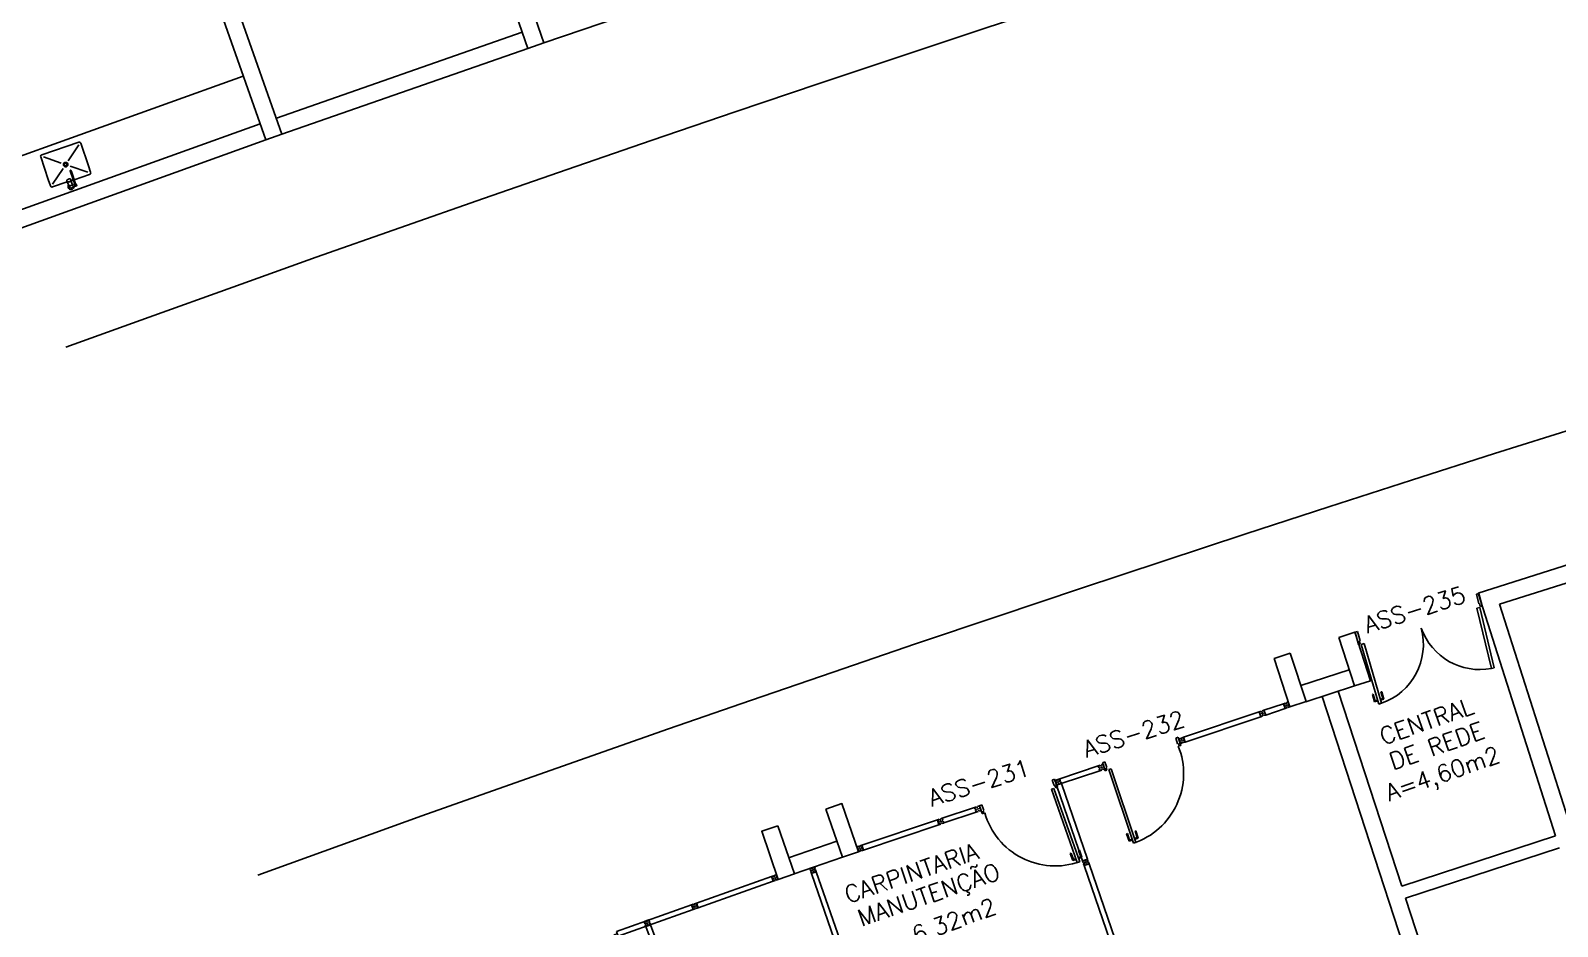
# Model space of a CAD drawing. Extents: x -152 to 150, y 325 to 437.
# Drawn here: x -130.62 to -112.62, y 353.03 to 363.58 of the extents above; entities that cross this region are included whole.
import ezdxf
from ezdxf.enums import TextEntityAlignment as Align

# ---------------------------------------------------------------- set-up
doc = ezdxf.new("R2010")
doc.units = 0
doc.header["$LTSCALE"] = 0.01
doc.header["$MEASUREMENT"] = 0
doc.layers.get('0').update_dxf_attribs({"linetype": 'CONTINUOUS'})
for name, color, linetype in [('ALV', 2, 'CONTINUOUS'), ('AREA', 2, 'CONTINUOUS'), ('DIV', 2, 'CONTINUOUS'), ('ESQ', 1, 'CONTINUOUS'), ('ESTR', 3, 'CONTINUOUS'), ('PEÇAS', 1, 'CONTINUOUS'), ('PISO', 1, 'CONTINUOUS'), ('TEXTO', 2, 'CONTINUOUS'), ('TEXTO-ENDEREÇO', 2, 'CONTINUOUS')]:
    doc.layers.add(name, color=color, linetype=linetype)
doc.styles.add('UNB-100', font='simplex.shx', dxfattribs={"height": 3})
doc.styles.add('UNB-100-1', font='simplex.shx', dxfattribs={"height": 0.2})

# ---------------------------------------------------------------- blocks, each defined once
blk = doc.blocks.new('DIVMT-SSC')
for p, q in [((0, 0.005), (0, -0.005)), ((0, -0.005), (0, 0.005)), ((-0.03, -0.03), (-0.03, -0.97)), ((0.006, -0.03), (-0.006, -0.03)), ((-0.005, 0), (0.005, 0)), ((0.005, 0), (-0.005, 0)), ((0.006, -0.02), (0.006, -0.03)), ((0.03, -0.03), (0.03, -0.97)), ((0.03, -0.97), (-0.03, -0.97)), ((-0.006, -0.98), (-0.006, -0.97)), ((-0.006, -0.98), (0.006, -0.98)), ((0.006, -1.001), (-0.006, -1.001)), ((0.005, -0.97), (-0.005, -0.97)), ((0, -0.994), (0, -1.007)), ((0, -1.02), (0, -1.021)), ((0.006, -0.98), (0.006, -0.97))]:
    blk.add_line(p, q)
blk.add_lwpolyline([(0.006, -0.02), (-0.006, -0.02), (0.006, -0.02), (0.006, -0.03), (0.03, -0.03), (0.03, -0.008), (0.02, -0.008), (0.02, 0.008), (0.03, 0.008), (0.03, 0.03), (0.006, 0.03), (0.006, 0.02), (-0.006, 0.02), (-0.006, 0.03), (-0.03, 0.03), (-0.03, 0.008), (-0.02, 0.008), (-0.02, -0.008), (-0.03, -0.008), (-0.03, -0.03), (-0.006, -0.03), (-0.006, -0.02), (-0.006, -0.03)])
blk = doc.blocks.new('A$C73356FFD')
at = {"layer": 'DIV'}
for p, q in [((0.025, 0.03), (0.035, 0.03)), ((0.035, 0.03), (0.025, 0.03)), ((0.03, 0.025), (0.03, 0.035)), ((0.03, 0.035), (0.03, 0.025))]:
    blk.add_line(p, q, dxfattribs=at)
blk.add_lwpolyline([(0.009, 0.036), (0, 0.036), (0, 0.06), (0.022, 0.06), (0.022, 0.05), (0.038, 0.05), (0.038, 0.06), (0.06, 0.06), (0.06, 0.036), (0.05, 0.036), (0.05, 0.024), (0.06, 0.024), (0.06, 0), (0.038, 0), (0.038, 0.01), (0.022, 0.01), (0.022, 0), (0, 0), (0, 0.024), (0.009, 0.024)], close=True, dxfattribs=at)
blk = doc.blocks.new('A$C282A6B1B')
at = {"linetype": 'Continuous'}
blk.add_blockref('A$C73356FFD', (0, 0), dxfattribs=at)
blk = doc.blocks.new('INOXA1-P')
for p, q in [((0.12, 0.23), (0.12, 0.047)), ((0.22, 0.25), (0.14, 0.25)), ((0.15, 0.22), (0.287, 0.043)), ((0.5, 0.25), (0.22, 0.25)), ((0.353, 0.043), (0.49, 0.22)), ((0.52, 0.23), (0.52, -0.23)), ((0.043, 0.008), (0.043, -0.022)), ((0.062, 0.04), (0.071, 0.04)), ((0.131, 0.048), (0.076, 0.043)), ((0.131, -0.002), (0.076, 0.003)), ((0.22, -0.027), (0.054, -0.027)), ((0.22, -0.037), (0.054, -0.037)), ((0.063, -0.003), (0.063, -0.021)), ((0.12, -0.001), (0.12, -0.027)), ((0.12, -0.037), (0.12, -0.23)), ((0.15, -0.22), (0.287, -0.043)), ((0.231, -0.027), (0.22, -0.027)), ((0.231, -0.037), (0.22, -0.037)), ((0.353, -0.043), (0.49, -0.22)), ((0.22, -0.25), (0.14, -0.25)), ((0.5, -0.25), (0.22, -0.25))]:
    blk.add_line(p, q)
blk.add_lwpolyline([(0.076, 0.003), (0.072, 0.004), (0.069, 0.009), (0.067, 0.015), (0.066, 0.023), (0.067, 0.031), (0.069, 0.037), (0.072, 0.042), (0.076, 0.043)])
blk.add_lwpolyline([(0.131, 0.048), (0.137, 0.046), (0.143, 0.041), (0.147, 0.033), (0.148, 0.023), (0.147, 0.013), (0.143, 0.006), (0.137, 0), (0.131, -0.002), (0.125, 0), (0.119, 0.006), (0.115, 0.013), (0.114, 0.023), (0.115, 0.033), (0.119, 0.041), (0.125, 0.046)], close=True)
for radius in [0.0266, 0.0163]:
    blk.add_circle((0.32, 0), radius)
for centre, radius, start, end in [((0.14, 0.23), 0.02, 90, 180), ((0.5, 0.23), 0.02, 360, 90), ((0.054, 0.023), 0.0349, 36.1705, 252.2568), ((0.054, 0.023), 0.0189, 62.7367, 235.7375), ((0.073, -0.003), 0.01, 102.8285, 180), ((0.054, 0.023), 0.0349, 285.5373, 323.9987), ((0.054, -0.032), 0.0145, 20.161, 339.839), ((0.054, -0.032), 0.005, 90.0037, 269.9963), ((0.231, -0.032), 0.00738, 222.6559, 137.3441), ((0.231, -0.032), 0.005, 269.9935, 90.0065), ((0.14, -0.23), 0.02, 180, 270), ((0.5, -0.23), 0.02, 270, 360)]:
    blk.add_arc(centre, radius, start, end)
blk = doc.blocks.new('PDV2D-SSC')
for p, q in [((-0.148, 0.925), (-0.108, 0.925)), ((-0.148, 0.925), (-0.148, 0.835)), ((-0.138, 0.915), (-0.108, 0.915)), ((-0.138, 0.915), (-0.138, 0.835)), ((-0.106, 0.965), (-0.076, 0.965)), ((-0.106, 0.05), (-0.106, 0.965)), ((-0.076, 0.05), (-0.076, 0.965)), ((-0.034, 0.925), (-0.074, 0.925)), ((-0.044, 0.915), (-0.074, 0.915)), ((-0.044, 0.915), (-0.044, 0.835)), ((-0.034, 0.925), (-0.034, 0.835)), ((-0.138, 0.835), (-0.148, 0.835)), ((-0.044, 0.835), (-0.034, 0.835)), ((-0.95, 0.05), (-0.97, 0.05)), ((-0.97, 0.05), (-0.97, 0.035)), ((-0.97, 0.035), (-0.97, -0.035)), ((-0.95, 0.02), (-0.95, 0.05)), ((-0.95, 0.02), (-0.94, 0.02)), ((-0.94, -0.05), (-0.94, 0.02)), ((-0.076, 0.05), (-0.106, 0.05)), ((-0.051, 0.02), (-0.061, 0.02)), ((-0.061, -0.05), (-0.061, 0.02)), ((-0.051, 0.05), (-0.031, 0.05)), ((-0.051, 0.02), (-0.051, 0.05)), ((-0.031, 0.05), (-0.031, -0.05)), ((-0.97, -0.035), (-0.97, -0.05)), ((-0.97, -0.05), (-0.94, -0.05)), ((-0.031, -0.05), (-0.061, -0.05))]:
    blk.add_line(p, q)
at = {"color": 1}
blk.add_arc((-0.076, 0.1), 0.865, 90, 183.3214, dxfattribs=at)
blk = doc.blocks.new('MTT')
for p, q in [((-0.008, 0.03), (-0.03, 0.03)), ((-0.03, 0.03), (-0.03, 0.006)), ((-0.0185, 0.006), (-0.03, 0.006)), ((-0.0185, -0.006), (-0.0185, 0.006)), ((-0.008, 0.03), (-0.008, 0.02)), ((-0.008, 0.02), (0.008, 0.02)), ((-0.0051, 0), (0.0051, 0)), ((0, -0.0051), (0, 0.0051)), ((0.008, 0.03), (0.03, 0.03)), ((0.008, 0.03), (0.008, 0.02)), ((0.0205, -0.006), (0.0205, 0.006)), ((0.0205, 0.006), (0.03, 0.006)), ((0.03, 0.006), (0.03, 0.03)), ((-0.03, -0.03), (-0.03, -0.006)), ((-0.0185, -0.006), (-0.03, -0.006)), ((-0.008, -0.03), (-0.03, -0.03)), ((-0.008, -0.02), (0.008, -0.02)), ((-0.008, -0.03), (-0.008, -0.02)), ((0.008, -0.03), (0.008, -0.02)), ((0.008, -0.03), (0.03, -0.03)), ((0.0205, -0.006), (0.03, -0.006)), ((0.03, -0.006), (0.03, -0.03))]:
    blk.add_line(p, q)

msp = doc.modelspace()

# ---------------------------------------------------------------- linework, layer by layer
at = {"layer": 'ALV'}
for p, q in [((-122.451, 364.156), (-124.569, 363.432)), ((-124.823, 363.556), (-127.719, 362.543)), ((-124.758, 363.366), (-127.654, 362.354)), ((-128.112, 363.04), (-131, 362.003)), ((-127.91, 362.476), (-130.797, 361.439)), ((-127.843, 362.287), (-130.73, 361.25)), ((-113.559, 356.95), (-111.798, 357.508)), ((-113.308, 356.82), (-111.737, 357.317)), ((-112.646, 354.093), (-113.559, 356.95)), ((-111.542, 351.295), (-113.308, 356.82)), ((-115.078, 356.048), (-115.649, 355.862)), ((-115.016, 355.858), (-115.587, 355.672)), ((-109.885, 338.82), (-115.397, 355.734)), ((-114.459, 353.502), (-115.207, 355.796)), ((-121.115, 354.029), (-121.683, 353.834)), ((-112.646, 354.093), (-114.459, 353.502)), ((-112.599, 353.95), (-114.413, 353.359)), ((-121.05, 353.84), (-121.617, 353.645)), ((-109.695, 338.882), (-114.413, 353.359))]:
    msp.add_line(p, q, dxfattribs=at)
at = {"layer": 'DIV'}
for p, q in [((-116.118, 355.559), (-116.138, 355.552)), ((-116.131, 355.53), (-116.138, 355.552)), ((-116.118, 355.559), (-116.114, 355.55)), ((-116.099, 355.555), (-116.114, 355.55)), ((-116.096, 355.535), (-116.105, 355.532)), ((-116.105, 355.532), (-116.096, 355.535)), ((-116.102, 355.564), (-116.082, 355.571)), ((-116.102, 355.564), (-116.099, 355.555)), ((-116.102, 355.538), (-116.099, 355.529)), ((-116.099, 355.529), (-116.102, 355.538)), ((-116.083, 355.546), (-116.074, 355.549)), ((-116.083, 355.546), (-116.074, 355.549)), ((-116.083, 355.546), (-116.079, 355.534)), ((-116.079, 355.534), (-116.083, 355.546)), ((-116.082, 355.571), (-115.852, 355.648)), ((-116.082, 355.571), (-116.074, 355.549)), ((-116.082, 355.571), (-116.062, 355.515)), ((-116.079, 355.534), (-116.07, 355.537)), ((-116.079, 355.534), (-116.07, 355.537)), ((-116.074, 355.548), (-116.07, 355.538)), ((-116.062, 355.515), (-116.07, 355.537)), ((-116.062, 355.515), (-115.833, 355.592)), ((-115.852, 355.648), (-115.833, 355.592)), ((-115.835, 355.629), (-115.844, 355.626)), ((-115.844, 355.625), (-115.841, 355.615)), ((-115.831, 355.617), (-115.84, 355.614)), ((-115.831, 355.617), (-115.835, 355.629)), ((-115.82, 355.627), (-115.807, 355.632)), ((-115.815, 355.636), (-115.811, 355.624)), ((-115.795, 355.636), (-115.794, 355.636)), ((-116.122, 355.533), (-116.131, 355.53)), ((-116.118, 355.521), (-116.127, 355.518)), ((-116.127, 355.518), (-116.119, 355.495)), ((-116.122, 355.533), (-116.118, 355.521)), ((-116.098, 355.502), (-116.119, 355.495)), ((-116.086, 355.517), (-116.102, 355.512)), ((-116.098, 355.502), (-116.102, 355.512)), ((-116.083, 355.508), (-116.086, 355.517)), ((-116.083, 355.508), (-116.062, 355.515)), ((-116.069, 355.534), (-116.063, 355.517)), ((-116.062, 355.515), (-116.069, 355.534)), ((-118.489, 354.765), (-118.034, 354.916)), ((-118.015, 354.86), (-118.47, 354.708))]:
    msp.add_line(p, q, dxfattribs=at)
at = {"layer": 'ESQ'}
for p, q in [((-113.578, 356.938), (-113.549, 356.945)), ((-113.551, 356.826), (-113.578, 356.938)), ((-113.551, 356.826), (-113.541, 356.829)), ((-113.513, 356.8), (-113.549, 356.945)), ((-113.533, 356.795), (-113.541, 356.829)), ((-113.513, 356.8), (-113.533, 356.795)), ((-113.54, 356.783), (-113.574, 356.775)), ((-113.574, 356.775), (-113.402, 356.063)), ((-113.54, 356.783), (-113.368, 356.071)), ((-114.98, 356.5), (-115.009, 356.491)), ((-114.967, 356.347), (-115.009, 356.491)), ((-114.948, 356.389), (-114.98, 356.5)), ((-114.967, 356.347), (-114.948, 356.353)), ((-114.948, 356.389), (-114.958, 356.387)), ((-114.948, 356.353), (-114.958, 356.387)), ((-114.936, 356.346), (-114.902, 356.356)), ((-114.936, 356.346), (-114.73, 355.644)), ((-114.902, 356.356), (-114.697, 355.654)), ((-113.402, 356.063), (-113.368, 356.071)), ((-114.795, 355.76), (-114.805, 355.757)), ((-114.78, 355.671), (-114.805, 355.757)), ((-114.773, 355.683), (-114.795, 355.76)), ((-114.704, 355.787), (-114.695, 355.79)), ((-114.682, 355.71), (-114.704, 355.787)), ((-114.669, 355.703), (-114.695, 355.79)), ((-114.78, 355.671), (-114.741, 355.682)), ((-114.773, 355.683), (-114.744, 355.692)), ((-114.697, 355.654), (-114.73, 355.644)), ((-114.682, 355.71), (-114.711, 355.702)), ((-114.669, 355.703), (-114.708, 355.692))]:
    msp.add_line(p, q, dxfattribs=at)
for centre, start, end in [((-114.935, 356.346), 288.9613, 15.1283), ((-113.54, 356.782), 199.6207, 280.9216)]:
    msp.add_arc(centre, 0.731, start, end, dxfattribs=at)
at = {"layer": 'ESTR'}
for points in [[(-125.058, 364.85), (-124.569, 363.432), (-124.758, 363.366), (-125.247, 364.785)], [(-128.155, 363.768), (-127.654, 362.354), (-127.843, 362.287), (-128.344, 363.701)], [(-115.201, 356.429), (-115.015, 355.858), (-114.825, 355.92), (-115.011, 356.491)], [(-115.772, 356.243), (-115.586, 355.673), (-115.776, 355.611), (-115.962, 356.181)], [(-121.245, 354.408), (-121.049, 353.841), (-120.86, 353.906), (-121.056, 354.473)], [(-121.812, 354.212), (-121.616, 353.645), (-121.805, 353.58), (-122.001, 354.147)]]:
    msp.add_lwpolyline(points, close=True, dxfattribs=at)
at = {"layer": 'PISO'}
for radius, start, end in [(382.359, 89.98238, 109.98238), (375.744, 89.98207, 109.98207)]:
    msp.add_arc((0.463, 0.506), radius, start, end, dxfattribs=at)
at = {"layer": 'TEXTO-ENDEREÇO'}
for p, q in [((-119.874, 354.3), (-119.492, 354.427)), ((-119.473, 354.371), (-119.854, 354.244))]:
    msp.add_line(p, q, dxfattribs=at)

# ---------------------------------------------------------------- block references
at = {"layer": 'DIV'}
for name, p, rotation in [('DIVMT-SSC', (-117.049, 355.216), 108.5363951219491), ('A$C282A6B1B', (-115.833, 355.592), 18.5363951219486), ('PDV2D-SSC', (-117.998, 354.897), 198.5363951219485), ('DIVMT-SSC', (-118.508, 354.726), 19.02419512189223), ('DIVMT-SSC', (-120.841, 353.944), 108.5363951219491), ('DIVMT-SSC', (-118.182, 353.781), 19.02419512189223), ('DIVMT-SSC', (-121.397, 353.689), 19.23740633575846), ('DIVMT-SSC', (-123.348, 353.064), 20.52419512189312)]:
    msp.add_blockref(name, p, dxfattribs=dict(at, rotation=rotation))
at = {"layer": 'DIV', "xscale": -1}
for name, p, rotation in [('PDV2D-SSC', (-118.504, 354.723), 199.5119951218296), ('DIVMT-SSC', (-121.846, 353.597), 289.5123853658077), ('DIVMT-SSC', (-122.789, 353.263), 289.5123853658077)]:
    msp.add_blockref(name, p, dxfattribs=dict(at, rotation=rotation))
at = {"layer": 'PEÇAS', "rotation": 108.6692271068178}
msp.add_blockref('INOXA1-P', (-130.1, 361.694), dxfattribs=at)
at = {"layer": 'TEXTO-ENDEREÇO', "rotation": 19.02419512189223}
for p in [(-117.996, 354.898), (-119.892, 354.262), (-119.454, 354.409)]:
    msp.add_blockref('MTT', p, dxfattribs=at)

# ---------------------------------------------------------------- texts
at = {"layer": 'AREA', "style": 'UNB-100'}
for s, rotation, p in [('A=4,60m2', 19.3407, (-114.607, 354.5)), ('A=6,32m2', 20.4458, (-120.536, 352.69))]:
    msp.add_text(s, height=0.2, rotation=rotation, dxfattribs=at).set_placement(p)
at = {"layer": 'TEXTO', "style": 'UNB-100'}
for s, rotation, p in [('CENTRAL', 19.3407, (-114.675, 355.16)), ('DE REDE', 19.3407, (-114.563, 354.866)), ('CARPINTARIA', 18.8751, (-120.982, 353.296)), ('MANUTENÇÃO', 18.8751, (-120.827, 353.023))]:
    msp.add_text(s, height=0.2, rotation=rotation, dxfattribs=at).set_placement(p)
at = {"layer": 'TEXTO-ENDEREÇO', "style": 'UNB-100-1'}
for s, p in [('ASS-235', (-114.275, 356.662)), ('ASS-232', (-117.587, 355.198)), ('ASS-231', (-119.41, 354.623))]:
    msp.add_text(s, height=0.2, rotation=17.6299, dxfattribs=at).set_placement(p, align=Align.CENTER)

doc.saveas('drawing.dxf')
